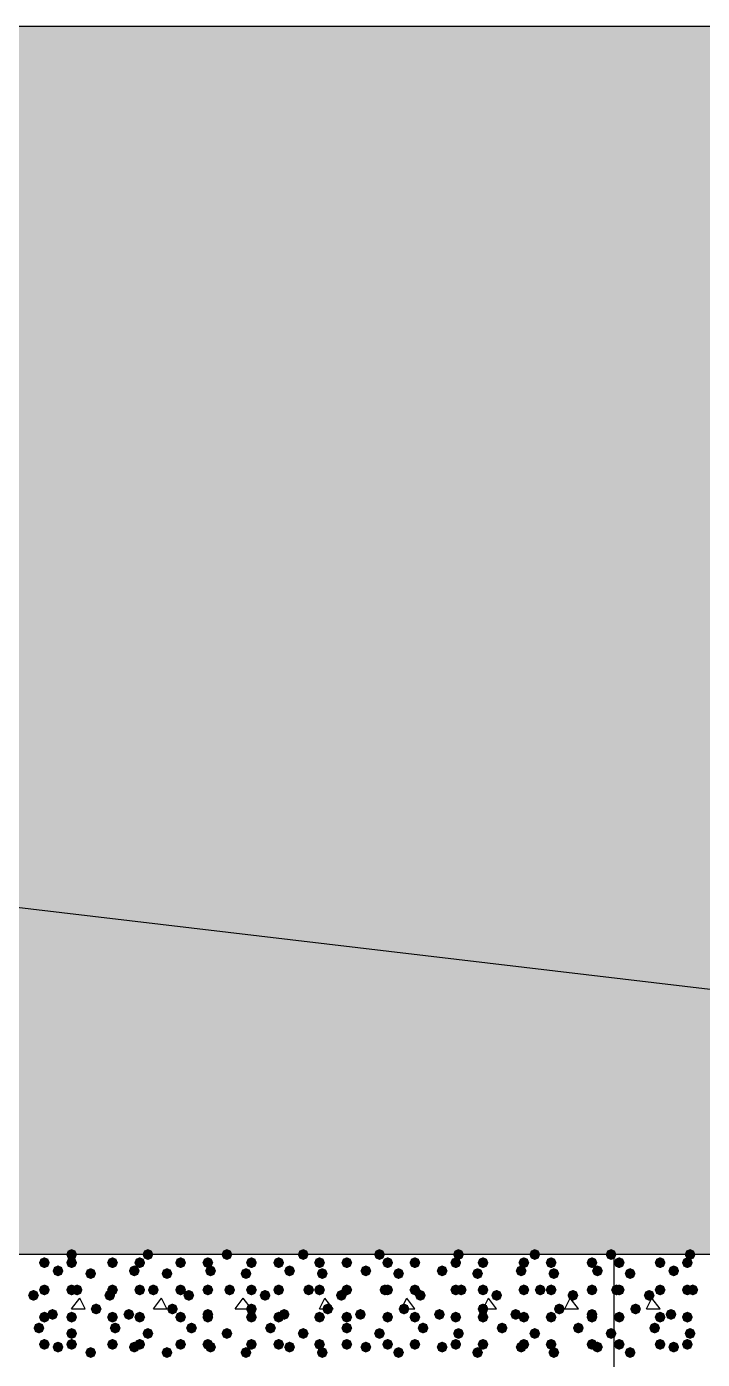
# Model space of a CAD drawing. Header units: millimetres. Extents: x 0 to 420, y 0 to 297.
# Drawn here: x 333.06 to 343.56, y 199.62 to 220.34 of the extents above; entities that cross this region are included whole.
import ezdxf

# ---------------------------------------------------------------- set-up
doc = ezdxf.new("R2010")
doc.units = ezdxf.units.MM
doc.layers.get('0').update_dxf_attribs({"linetype": 'CONTINUOUS'})

msp = doc.modelspace()

# ---------------------------------------------------------------- hatches: boundary and pattern name
at = {"true_color": 0x000008}
h = msp.add_hatch(color=0, dxfattribs=at)
h.paths.add_polyline_path([(378.544667, 220.345), (217.17, 220.345), (378.544667, 201.252667)], flags=0)
h.paths.add_polyline_path([(217.17, 220.345), (378.544667, 201.252667), (217.17, 201.252667)], flags=0)
for points in [[(333.840667, 201.252667), (333.815796, 201.192871), (333.756, 201.168), (333.696204, 201.192871), (333.671333, 201.252667), (333.696204, 201.312462), (333.756, 201.337333), (333.815796, 201.312463)], [(335.026, 201.252667), (335.001129, 201.192871), (334.941333, 201.168), (334.881537, 201.192871), (334.856667, 201.252667), (334.881537, 201.312462), (334.941333, 201.337333), (335.001129, 201.312463)], [(336.253667, 201.252667), (336.228796, 201.192871), (336.169, 201.168), (336.109204, 201.192871), (336.084333, 201.252667), (336.109204, 201.312462), (336.169, 201.337333), (336.228796, 201.312463)], [(337.439, 201.252667), (337.414129, 201.192871), (337.354333, 201.168), (337.294537, 201.192871), (337.269667, 201.252667), (337.294537, 201.312462), (337.354333, 201.337333), (337.414129, 201.312463)], [(338.624333, 201.252667), (338.599462, 201.192871), (338.539667, 201.168), (338.479871, 201.192871), (338.455, 201.252667), (338.479871, 201.312462), (338.539667, 201.337333), (338.599462, 201.312463)], [(339.852, 201.252667), (339.827129, 201.192871), (339.767333, 201.168), (339.707538, 201.192871), (339.682667, 201.252667), (339.707537, 201.312462), (339.767333, 201.337333), (339.827129, 201.312463)], [(341.037333, 201.252667), (341.012462, 201.192871), (340.952667, 201.168), (340.892871, 201.192871), (340.868, 201.252667), (340.892871, 201.312462), (340.952667, 201.337333), (341.012462, 201.312463)], [(342.222667, 201.252667), (342.197796, 201.192871), (342.138, 201.168), (342.078204, 201.192871), (342.053333, 201.252667), (342.078204, 201.312462), (342.138, 201.337333), (342.197796, 201.312463)], [(333.417333, 201.125667), (333.392462, 201.065871), (333.332667, 201.041), (333.272871, 201.065871), (333.248, 201.125667), (333.272871, 201.185462), (333.332667, 201.210333), (333.392462, 201.185463)], [(333.629, 200.998667), (333.604129, 200.938871), (333.544333, 200.914), (333.484537, 200.938871), (333.459667, 200.998667), (333.484537, 201.058462), (333.544333, 201.083333), (333.604129, 201.058463)], [(333.840667, 201.125667), (333.815796, 201.065871), (333.756, 201.041), (333.696204, 201.065871), (333.671333, 201.125667), (333.696204, 201.185462), (333.756, 201.210333), (333.815796, 201.185463)], [(334.137, 200.956333), (334.112129, 200.896537), (334.052333, 200.871667), (333.992538, 200.896537), (333.967667, 200.956333), (333.992537, 201.016129), (334.052333, 201.041), (334.112129, 201.016129)], [(334.475667, 201.125667), (334.450796, 201.065871), (334.391, 201.041), (334.331204, 201.065871), (334.306333, 201.125667), (334.331204, 201.185462), (334.391, 201.210333), (334.450796, 201.185463)], [(334.814333, 200.998667), (334.789462, 200.938871), (334.729667, 200.914), (334.669871, 200.938871), (334.645, 200.998667), (334.669871, 201.058462), (334.729667, 201.083333), (334.789462, 201.058463)], [(334.899, 201.125667), (334.874129, 201.065871), (334.814333, 201.041), (334.754537, 201.065871), (334.729667, 201.125667), (334.754537, 201.185462), (334.814333, 201.210333), (334.874129, 201.185463)], [(335.322333, 200.956333), (335.297462, 200.896537), (335.237667, 200.871667), (335.177871, 200.896537), (335.153, 200.956333), (335.177871, 201.016129), (335.237667, 201.041), (335.297462, 201.016129)], [(335.534, 201.125667), (335.509129, 201.065871), (335.449333, 201.041), (335.389537, 201.065871), (335.364667, 201.125667), (335.389537, 201.185462), (335.449333, 201.210333), (335.509129, 201.185463)], [(335.957333, 201.125667), (335.932462, 201.065871), (335.872667, 201.041), (335.812871, 201.065871), (335.788, 201.125667), (335.812871, 201.185462), (335.872667, 201.210333), (335.932462, 201.185463)], [(335.999667, 200.998667), (335.974796, 200.938871), (335.915, 200.914), (335.855204, 200.938871), (335.830333, 200.998667), (335.855204, 201.058462), (335.915, 201.083333), (335.974796, 201.058463)], [(336.55, 200.956333), (336.525129, 200.896537), (336.465333, 200.871667), (336.405538, 200.896537), (336.380667, 200.956333), (336.405537, 201.016129), (336.465333, 201.041), (336.525129, 201.016129)], [(336.634667, 201.125667), (336.609796, 201.065871), (336.55, 201.041), (336.490204, 201.065871), (336.465333, 201.125667), (336.490204, 201.185462), (336.55, 201.210333), (336.609796, 201.185463)], [(337.058, 201.125667), (337.033129, 201.065871), (336.973333, 201.041), (336.913537, 201.065871), (336.888667, 201.125667), (336.913537, 201.185462), (336.973333, 201.210333), (337.033129, 201.185463)], [(337.227333, 200.998667), (337.202462, 200.938871), (337.142667, 200.914), (337.082871, 200.938871), (337.058, 200.998667), (337.082871, 201.058462), (337.142667, 201.083333), (337.202462, 201.058463)], [(337.693, 201.125667), (337.668129, 201.065871), (337.608333, 201.041), (337.548537, 201.065871), (337.523667, 201.125667), (337.548537, 201.185462), (337.608333, 201.210333), (337.668129, 201.185463)], [(337.735333, 200.956333), (337.710462, 200.896537), (337.650667, 200.871667), (337.590871, 200.896537), (337.566, 200.956333), (337.590871, 201.016129), (337.650667, 201.041), (337.710462, 201.016129)], [(338.116333, 201.125667), (338.091462, 201.065871), (338.031667, 201.041), (337.971871, 201.065871), (337.947, 201.125667), (337.971871, 201.185462), (338.031667, 201.210333), (338.091462, 201.185463)], [(338.412667, 200.998667), (338.387796, 200.938871), (338.328, 200.914), (338.268204, 200.938871), (338.243333, 200.998667), (338.268204, 201.058462), (338.328, 201.083333), (338.387796, 201.058463)], [(338.751333, 201.125667), (338.726462, 201.065871), (338.666667, 201.041), (338.606871, 201.065871), (338.582, 201.125667), (338.606871, 201.185462), (338.666667, 201.210333), (338.726462, 201.185463)], [(338.920667, 200.956333), (338.895796, 200.896537), (338.836, 200.871667), (338.776204, 200.896537), (338.751333, 200.956333), (338.776204, 201.016129), (338.836, 201.041), (338.895796, 201.016129)], [(339.174667, 201.125667), (339.149796, 201.065871), (339.09, 201.041), (339.030204, 201.065871), (339.005333, 201.125667), (339.030204, 201.185462), (339.09, 201.210333), (339.149796, 201.185463)], [(339.598, 200.998667), (339.573129, 200.938871), (339.513333, 200.914), (339.453538, 200.938871), (339.428667, 200.998667), (339.453537, 201.058462), (339.513333, 201.083333), (339.573129, 201.058463)], [(339.809667, 201.125667), (339.784796, 201.065871), (339.725, 201.041), (339.665204, 201.065871), (339.640333, 201.125667), (339.665204, 201.185462), (339.725, 201.210333), (339.784796, 201.185463)], [(340.148333, 200.956333), (340.123462, 200.896537), (340.063667, 200.871667), (340.003871, 200.896537), (339.979, 200.956333), (340.003871, 201.016129), (340.063667, 201.041), (340.123462, 201.016129)], [(340.233, 201.125667), (340.208129, 201.065871), (340.148333, 201.041), (340.088538, 201.065871), (340.063667, 201.125667), (340.088537, 201.185462), (340.148333, 201.210333), (340.208129, 201.185463)], [(340.825667, 200.998667), (340.800796, 200.938871), (340.741, 200.914), (340.681204, 200.938871), (340.656333, 200.998667), (340.681204, 201.058462), (340.741, 201.083333), (340.800796, 201.058463)], [(340.868, 201.125667), (340.843129, 201.065871), (340.783333, 201.041), (340.723538, 201.065871), (340.698667, 201.125667), (340.723537, 201.185462), (340.783333, 201.210333), (340.843129, 201.185463)], [(341.291333, 201.125667), (341.266462, 201.065871), (341.206667, 201.041), (341.146871, 201.065871), (341.122, 201.125667), (341.146871, 201.185462), (341.206667, 201.210333), (341.266462, 201.185463)], [(341.333667, 200.956333), (341.308796, 200.896537), (341.249, 200.871667), (341.189204, 200.896537), (341.164333, 200.956333), (341.189204, 201.016129), (341.249, 201.041), (341.308796, 201.016129)], [(341.926333, 201.125667), (341.901462, 201.065871), (341.841667, 201.041), (341.781871, 201.065871), (341.757, 201.125667), (341.781871, 201.185462), (341.841667, 201.210333), (341.901462, 201.185463)], [(342.011, 200.998667), (341.986129, 200.938871), (341.926333, 200.914), (341.866537, 200.938871), (341.841667, 200.998667), (341.866537, 201.058462), (341.926333, 201.083333), (341.986129, 201.058463)], [(333.248, 200.617667), (333.223129, 200.557871), (333.163333, 200.533), (333.103538, 200.557871), (333.078667, 200.617667), (333.103537, 200.677462), (333.163333, 200.702333), (333.223129, 200.677463)], [(333.417333, 200.702333), (333.392462, 200.642537), (333.332667, 200.617667), (333.272871, 200.642537), (333.248, 200.702333), (333.272871, 200.762129), (333.332667, 200.787), (333.392462, 200.762129)], [(333.840667, 200.702333), (333.815796, 200.642537), (333.756, 200.617667), (333.696204, 200.642537), (333.671333, 200.702333), (333.696204, 200.762129), (333.756, 200.787), (333.815796, 200.762129)], [(333.925333, 200.702333), (333.900463, 200.642537), (333.840667, 200.617667), (333.780871, 200.642537), (333.756, 200.702333), (333.780871, 200.762129), (333.840667, 200.787), (333.900462, 200.762129)], [(334.433333, 200.617667), (334.408462, 200.557871), (334.348667, 200.533), (334.288871, 200.557871), (334.264, 200.617667), (334.288871, 200.677462), (334.348667, 200.702333), (334.408462, 200.677463)], [(334.475667, 200.702333), (334.450796, 200.642537), (334.391, 200.617667), (334.331204, 200.642537), (334.306333, 200.702333), (334.331204, 200.762129), (334.391, 200.787), (334.450796, 200.762129)], [(334.899, 200.702333), (334.874129, 200.642537), (334.814333, 200.617667), (334.754537, 200.642537), (334.729667, 200.702333), (334.754537, 200.762129), (334.814333, 200.787), (334.874129, 200.762129)], [(335.110667, 200.702333), (335.085796, 200.642537), (335.026, 200.617667), (334.966204, 200.642537), (334.941333, 200.702333), (334.966204, 200.762129), (335.026, 200.787), (335.085796, 200.762129)], [(335.534, 200.702333), (335.509129, 200.642537), (335.449333, 200.617667), (335.389537, 200.642537), (335.364667, 200.702333), (335.389537, 200.762129), (335.449333, 200.787), (335.509129, 200.762129)], [(335.661, 200.617667), (335.636129, 200.557871), (335.576333, 200.533), (335.516538, 200.557871), (335.491667, 200.617667), (335.516537, 200.677462), (335.576333, 200.702333), (335.636129, 200.677463)], [(335.957333, 200.702333), (335.932462, 200.642537), (335.872667, 200.617667), (335.812871, 200.642537), (335.788, 200.702333), (335.812871, 200.762129), (335.872667, 200.787), (335.932462, 200.762129)], [(336.296, 200.702333), (336.271129, 200.642537), (336.211333, 200.617667), (336.151538, 200.642537), (336.126667, 200.702333), (336.151537, 200.762129), (336.211333, 200.787), (336.271129, 200.762129)], [(336.634667, 200.702333), (336.609796, 200.642537), (336.55, 200.617667), (336.490204, 200.642537), (336.465333, 200.702333), (336.490204, 200.762129), (336.55, 200.787), (336.609796, 200.762129)], [(336.846333, 200.617667), (336.821462, 200.557871), (336.761667, 200.533), (336.701871, 200.557871), (336.677, 200.617667), (336.701871, 200.677462), (336.761667, 200.702333), (336.821462, 200.677463)], [(337.058, 200.702333), (337.033129, 200.642537), (336.973333, 200.617667), (336.913537, 200.642537), (336.888667, 200.702333), (336.913537, 200.762129), (336.973333, 200.787), (337.033129, 200.762129)], [(337.523667, 200.702333), (337.498796, 200.642537), (337.439, 200.617667), (337.379204, 200.642537), (337.354333, 200.702333), (337.379204, 200.762129), (337.439, 200.787), (337.498796, 200.762129)], [(337.693, 200.702333), (337.668129, 200.642537), (337.608333, 200.617667), (337.548537, 200.642537), (337.523667, 200.702333), (337.548537, 200.762129), (337.608333, 200.787), (337.668129, 200.762129)], [(338.031667, 200.617667), (338.006796, 200.557871), (337.947, 200.533), (337.887204, 200.557871), (337.862333, 200.617667), (337.887204, 200.677462), (337.947, 200.702333), (338.006796, 200.677463)], [(338.116333, 200.702333), (338.091462, 200.642537), (338.031667, 200.617667), (337.971871, 200.642537), (337.947, 200.702333), (337.971871, 200.762129), (338.031667, 200.787), (338.091462, 200.762129)], [(338.709, 200.702333), (338.684129, 200.642537), (338.624333, 200.617667), (338.564537, 200.642537), (338.539667, 200.702333), (338.564537, 200.762129), (338.624333, 200.787), (338.684129, 200.762129)], [(338.751333, 200.702333), (338.726462, 200.642537), (338.666667, 200.617667), (338.606871, 200.642537), (338.582, 200.702333), (338.606871, 200.762129), (338.666667, 200.787), (338.726462, 200.762129)], [(339.174667, 200.702333), (339.149796, 200.642537), (339.09, 200.617667), (339.030204, 200.642537), (339.005333, 200.702333), (339.030204, 200.762129), (339.09, 200.787), (339.149796, 200.762129)], [(339.259333, 200.617667), (339.234462, 200.557871), (339.174667, 200.533), (339.114871, 200.557871), (339.09, 200.617667), (339.114871, 200.677462), (339.174667, 200.702333), (339.234462, 200.677463)], [(339.809667, 200.702333), (339.784796, 200.642537), (339.725, 200.617667), (339.665204, 200.642537), (339.640333, 200.702333), (339.665204, 200.762129), (339.725, 200.787), (339.784796, 200.762129)], [(339.894333, 200.702333), (339.869462, 200.642537), (339.809667, 200.617667), (339.749871, 200.642537), (339.725, 200.702333), (339.749871, 200.762129), (339.809667, 200.787), (339.869462, 200.762129)], [(340.233, 200.702333), (340.208129, 200.642537), (340.148333, 200.617667), (340.088538, 200.642537), (340.063667, 200.702333), (340.088537, 200.762129), (340.148333, 200.787), (340.208129, 200.762129)], [(340.444667, 200.617667), (340.419796, 200.557871), (340.36, 200.533), (340.300204, 200.557871), (340.275333, 200.617667), (340.300204, 200.677462), (340.36, 200.702333), (340.419796, 200.677463)], [(340.868, 200.702333), (340.843129, 200.642537), (340.783333, 200.617667), (340.723538, 200.642537), (340.698667, 200.702333), (340.723537, 200.762129), (340.783333, 200.787), (340.843129, 200.762129)], [(341.122, 200.702333), (341.097129, 200.642537), (341.037333, 200.617667), (340.977538, 200.642537), (340.952667, 200.702333), (340.977537, 200.762129), (341.037333, 200.787), (341.097129, 200.762129)], [(341.291333, 200.702333), (341.266462, 200.642537), (341.206667, 200.617667), (341.146871, 200.642537), (341.122, 200.702333), (341.146871, 200.762129), (341.206667, 200.787), (341.266462, 200.762129)], [(341.63, 200.617667), (341.605129, 200.557871), (341.545333, 200.533), (341.485537, 200.557871), (341.460667, 200.617667), (341.485537, 200.677462), (341.545333, 200.702333), (341.605129, 200.677463)], [(341.926333, 200.702333), (341.901462, 200.642537), (341.841667, 200.617667), (341.781871, 200.642537), (341.757, 200.702333), (341.781871, 200.762129), (341.841667, 200.787), (341.901462, 200.762129)], [(333.544333, 200.321333), (333.519462, 200.261537), (333.459667, 200.236667), (333.399871, 200.261537), (333.375, 200.321333), (333.399871, 200.381129), (333.459667, 200.406), (333.519462, 200.381129)], [(334.221667, 200.406), (334.196796, 200.346204), (334.137, 200.321333), (334.077204, 200.346204), (334.052333, 200.406), (334.077204, 200.465796), (334.137, 200.490667), (334.196796, 200.465796)], [(334.729667, 200.321333), (334.704796, 200.261537), (334.645, 200.236667), (334.585204, 200.261537), (334.560333, 200.321333), (334.585204, 200.381129), (334.645, 200.406), (334.704796, 200.381129)], [(335.407, 200.406), (335.382129, 200.346204), (335.322333, 200.321333), (335.262538, 200.346204), (335.237667, 200.406), (335.262537, 200.465796), (335.322333, 200.490667), (335.382129, 200.465796)], [(335.957333, 200.321333), (335.932462, 200.261537), (335.872667, 200.236667), (335.812871, 200.261537), (335.788, 200.321333), (335.812871, 200.381129), (335.872667, 200.406), (335.932462, 200.381129)], [(336.634667, 200.406), (336.609796, 200.346204), (336.55, 200.321333), (336.490204, 200.346204), (336.465333, 200.406), (336.490204, 200.465796), (336.55, 200.490667), (336.609796, 200.465796)], [(337.142667, 200.321333), (337.117796, 200.261537), (337.058, 200.236667), (336.998204, 200.261537), (336.973333, 200.321333), (336.998204, 200.381129), (337.058, 200.406), (337.117796, 200.381129)], [(337.82, 200.406), (337.795129, 200.346204), (337.735333, 200.321333), (337.675538, 200.346204), (337.650667, 200.406), (337.675537, 200.465796), (337.735333, 200.490667), (337.795129, 200.465796)], [(338.328, 200.321333), (338.303129, 200.261537), (338.243333, 200.236667), (338.183538, 200.261537), (338.158667, 200.321333), (338.183537, 200.381129), (338.243333, 200.406), (338.303129, 200.381129)], [(339.005333, 200.406), (338.980462, 200.346204), (338.920667, 200.321333), (338.860871, 200.346204), (338.836, 200.406), (338.860871, 200.465796), (338.920667, 200.490667), (338.980462, 200.465796)], [(339.555667, 200.321333), (339.530796, 200.261537), (339.471, 200.236667), (339.411204, 200.261537), (339.386333, 200.321333), (339.411204, 200.381129), (339.471, 200.406), (339.530796, 200.381129)], [(340.233, 200.406), (340.208129, 200.346204), (340.148333, 200.321333), (340.088538, 200.346204), (340.063667, 200.406), (340.088537, 200.465796), (340.148333, 200.490667), (340.208129, 200.465796)], [(340.741, 200.321333), (340.716129, 200.261537), (340.656333, 200.236667), (340.596537, 200.261537), (340.571667, 200.321333), (340.596537, 200.381129), (340.656333, 200.406), (340.716129, 200.381129)], [(341.418333, 200.406), (341.393462, 200.346204), (341.333667, 200.321333), (341.273871, 200.346204), (341.249, 200.406), (341.273871, 200.465796), (341.333667, 200.490667), (341.393462, 200.465796)], [(341.926333, 200.321333), (341.901462, 200.261537), (341.841667, 200.236667), (341.781871, 200.261537), (341.757, 200.321333), (341.781871, 200.381129), (341.841667, 200.406), (341.901462, 200.381129)], [(333.332667, 200.109667), (333.307796, 200.049871), (333.248, 200.025), (333.188204, 200.049871), (333.163333, 200.109667), (333.188204, 200.169462), (333.248, 200.194333), (333.307796, 200.169463)], [(333.417333, 200.279), (333.392462, 200.219204), (333.332667, 200.194333), (333.272871, 200.219204), (333.248, 200.279), (333.272871, 200.338796), (333.332667, 200.363667), (333.392462, 200.338796)], [(333.840667, 200.279), (333.815796, 200.219204), (333.756, 200.194333), (333.696204, 200.219204), (333.671333, 200.279), (333.696204, 200.338796), (333.756, 200.363667), (333.815796, 200.338796)], [(334.475667, 200.279), (334.450796, 200.219204), (334.391, 200.194333), (334.331204, 200.219204), (334.306333, 200.279), (334.331204, 200.338796), (334.391, 200.363667), (334.450796, 200.338796)], [(334.518, 200.109667), (334.493129, 200.049871), (334.433333, 200.025), (334.373538, 200.049871), (334.348667, 200.109667), (334.373537, 200.169462), (334.433333, 200.194333), (334.493129, 200.169463)], [(334.899, 200.279), (334.874129, 200.219204), (334.814333, 200.194333), (334.754537, 200.219204), (334.729667, 200.279), (334.754537, 200.338796), (334.814333, 200.363667), (334.874129, 200.338796)], [(335.534, 200.279), (335.509129, 200.219204), (335.449333, 200.194333), (335.389537, 200.219204), (335.364667, 200.279), (335.389537, 200.338796), (335.449333, 200.363667), (335.509129, 200.338796)], [(335.703333, 200.109667), (335.678463, 200.049871), (335.618667, 200.025), (335.558871, 200.049871), (335.534, 200.109667), (335.558871, 200.169462), (335.618667, 200.194333), (335.678462, 200.169463)], [(335.957333, 200.279), (335.932462, 200.219204), (335.872667, 200.194333), (335.812871, 200.219204), (335.788, 200.279), (335.812871, 200.338796), (335.872667, 200.363667), (335.932462, 200.338796)], [(336.634667, 200.279), (336.609796, 200.219204), (336.55, 200.194333), (336.490204, 200.219204), (336.465333, 200.279), (336.490204, 200.338796), (336.55, 200.363667), (336.609796, 200.338796)], [(336.931, 200.109667), (336.906129, 200.049871), (336.846333, 200.025), (336.786538, 200.049871), (336.761667, 200.109667), (336.786537, 200.169462), (336.846333, 200.194333), (336.906129, 200.169463)], [(337.058, 200.279), (337.033129, 200.219204), (336.973333, 200.194333), (336.913537, 200.219204), (336.888667, 200.279), (336.913537, 200.338796), (336.973333, 200.363667), (337.033129, 200.338796)], [(337.693, 200.279), (337.668129, 200.219204), (337.608333, 200.194333), (337.548537, 200.219204), (337.523667, 200.279), (337.548537, 200.338796), (337.608333, 200.363667), (337.668129, 200.338796)], [(338.116333, 200.279), (338.091462, 200.219204), (338.031667, 200.194333), (337.971871, 200.219204), (337.947, 200.279), (337.971871, 200.338796), (338.031667, 200.363667), (338.091462, 200.338796)], [(338.116333, 200.109667), (338.091462, 200.049871), (338.031667, 200.025), (337.971871, 200.049871), (337.947, 200.109667), (337.971871, 200.169462), (338.031667, 200.194333), (338.091462, 200.169463)], [(338.751333, 200.279), (338.726462, 200.219204), (338.666667, 200.194333), (338.606871, 200.219204), (338.582, 200.279), (338.606871, 200.338796), (338.666667, 200.363667), (338.726462, 200.338796)], [(339.174667, 200.279), (339.149796, 200.219204), (339.09, 200.194333), (339.030204, 200.219204), (339.005333, 200.279), (339.030204, 200.338796), (339.09, 200.363667), (339.149796, 200.338796)], [(339.301667, 200.109667), (339.276796, 200.049871), (339.217, 200.025), (339.157204, 200.049871), (339.132333, 200.109667), (339.157204, 200.169462), (339.217, 200.194333), (339.276796, 200.169463)], [(339.809667, 200.279), (339.784796, 200.219204), (339.725, 200.194333), (339.665204, 200.219204), (339.640333, 200.279), (339.665204, 200.338796), (339.725, 200.363667), (339.784796, 200.338796)], [(340.233, 200.279), (340.208129, 200.219204), (340.148333, 200.194333), (340.088538, 200.219204), (340.063667, 200.279), (340.088537, 200.338796), (340.148333, 200.363667), (340.208129, 200.338796)], [(340.529333, 200.109667), (340.504462, 200.049871), (340.444667, 200.025), (340.384871, 200.049871), (340.36, 200.109667), (340.384871, 200.169462), (340.444667, 200.194333), (340.504462, 200.169463)], [(340.868, 200.279), (340.843129, 200.219204), (340.783333, 200.194333), (340.723538, 200.219204), (340.698667, 200.279), (340.723537, 200.338796), (340.783333, 200.363667), (340.843129, 200.338796)], [(341.291333, 200.279), (341.266462, 200.219204), (341.206667, 200.194333), (341.146871, 200.219204), (341.122, 200.279), (341.146871, 200.338796), (341.206667, 200.363667), (341.266462, 200.338796)], [(341.714667, 200.109667), (341.689796, 200.049871), (341.63, 200.025), (341.570204, 200.049871), (341.545333, 200.109667), (341.570204, 200.169462), (341.63, 200.194333), (341.689796, 200.169463)], [(341.926333, 200.279), (341.901462, 200.219204), (341.841667, 200.194333), (341.781871, 200.219204), (341.757, 200.279), (341.781871, 200.338796), (341.841667, 200.363667), (341.901462, 200.338796)], [(333.840667, 200.025), (333.815796, 199.965204), (333.756, 199.940333), (333.696204, 199.965204), (333.671333, 200.025), (333.696204, 200.084796), (333.756, 200.109667), (333.815796, 200.084796)], [(335.026, 200.025), (335.001129, 199.965204), (334.941333, 199.940333), (334.881537, 199.965204), (334.856667, 200.025), (334.881537, 200.084796), (334.941333, 200.109667), (335.001129, 200.084796)], [(336.253667, 200.025), (336.228796, 199.965204), (336.169, 199.940333), (336.109204, 199.965204), (336.084333, 200.025), (336.109204, 200.084796), (336.169, 200.109667), (336.228796, 200.084796)], [(337.439, 200.025), (337.414129, 199.965204), (337.354333, 199.940333), (337.294537, 199.965204), (337.269667, 200.025), (337.294537, 200.084796), (337.354333, 200.109667), (337.414129, 200.084796)], [(338.624333, 200.025), (338.599462, 199.965204), (338.539667, 199.940333), (338.479871, 199.965204), (338.455, 200.025), (338.479871, 200.084796), (338.539667, 200.109667), (338.599462, 200.084796)], [(339.852, 200.025), (339.827129, 199.965204), (339.767333, 199.940333), (339.707538, 199.965204), (339.682667, 200.025), (339.707537, 200.084796), (339.767333, 200.109667), (339.827129, 200.084796)], [(341.037333, 200.025), (341.012462, 199.965204), (340.952667, 199.940333), (340.892871, 199.965204), (340.868, 200.025), (340.892871, 200.084796), (340.952667, 200.109667), (341.012462, 200.084796)], [(342.222667, 200.025), (342.197796, 199.965204), (342.138, 199.940333), (342.078204, 199.965204), (342.053333, 200.025), (342.078204, 200.084796), (342.138, 200.109667), (342.197796, 200.084796)], [(333.417333, 199.855667), (333.392462, 199.795871), (333.332667, 199.771), (333.272871, 199.795871), (333.248, 199.855667), (333.272871, 199.915462), (333.332667, 199.940333), (333.392462, 199.915463)], [(333.629, 199.813333), (333.604129, 199.753537), (333.544333, 199.728667), (333.484537, 199.753537), (333.459667, 199.813333), (333.484537, 199.873129), (333.544333, 199.898), (333.604129, 199.873129)], [(333.840667, 199.855667), (333.815796, 199.795871), (333.756, 199.771), (333.696204, 199.795871), (333.671333, 199.855667), (333.696204, 199.915462), (333.756, 199.940333), (333.815796, 199.915463)], [(334.137, 199.728667), (334.112129, 199.668871), (334.052333, 199.644), (333.992538, 199.668871), (333.967667, 199.728667), (333.992537, 199.788462), (334.052333, 199.813333), (334.112129, 199.788463)], [(334.475667, 199.855667), (334.450796, 199.795871), (334.391, 199.771), (334.331204, 199.795871), (334.306333, 199.855667), (334.331204, 199.915462), (334.391, 199.940333), (334.450796, 199.915463)], [(334.814333, 199.813333), (334.789462, 199.753537), (334.729667, 199.728667), (334.669871, 199.753537), (334.645, 199.813333), (334.669871, 199.873129), (334.729667, 199.898), (334.789462, 199.873129)], [(334.899, 199.855667), (334.874129, 199.795871), (334.814333, 199.771), (334.754537, 199.795871), (334.729667, 199.855667), (334.754537, 199.915462), (334.814333, 199.940333), (334.874129, 199.915463)], [(335.322333, 199.728667), (335.297462, 199.668871), (335.237667, 199.644), (335.177871, 199.668871), (335.153, 199.728667), (335.177871, 199.788462), (335.237667, 199.813333), (335.297462, 199.788463)], [(335.534, 199.855667), (335.509129, 199.795871), (335.449333, 199.771), (335.389537, 199.795871), (335.364667, 199.855667), (335.389537, 199.915462), (335.449333, 199.940333), (335.509129, 199.915463)], [(335.957333, 199.855667), (335.932462, 199.795871), (335.872667, 199.771), (335.812871, 199.795871), (335.788, 199.855667), (335.812871, 199.915462), (335.872667, 199.940333), (335.932462, 199.915463)], [(335.999667, 199.813333), (335.974796, 199.753537), (335.915, 199.728667), (335.855204, 199.753537), (335.830333, 199.813333), (335.855204, 199.873129), (335.915, 199.898), (335.974796, 199.873129)], [(336.55, 199.728667), (336.525129, 199.668871), (336.465333, 199.644), (336.405538, 199.668871), (336.380667, 199.728667), (336.405537, 199.788462), (336.465333, 199.813333), (336.525129, 199.788463)], [(336.634667, 199.855667), (336.609796, 199.795871), (336.55, 199.771), (336.490204, 199.795871), (336.465333, 199.855667), (336.490204, 199.915462), (336.55, 199.940333), (336.609796, 199.915463)], [(337.058, 199.855667), (337.033129, 199.795871), (336.973333, 199.771), (336.913537, 199.795871), (336.888667, 199.855667), (336.913537, 199.915462), (336.973333, 199.940333), (337.033129, 199.915463)], [(337.227333, 199.813333), (337.202462, 199.753537), (337.142667, 199.728667), (337.082871, 199.753537), (337.058, 199.813333), (337.082871, 199.873129), (337.142667, 199.898), (337.202462, 199.873129)], [(337.693, 199.855667), (337.668129, 199.795871), (337.608333, 199.771), (337.548537, 199.795871), (337.523667, 199.855667), (337.548537, 199.915462), (337.608333, 199.940333), (337.668129, 199.915463)], [(337.735333, 199.728667), (337.710462, 199.668871), (337.650667, 199.644), (337.590871, 199.668871), (337.566, 199.728667), (337.590871, 199.788462), (337.650667, 199.813333), (337.710462, 199.788463)], [(338.116333, 199.855667), (338.091462, 199.795871), (338.031667, 199.771), (337.971871, 199.795871), (337.947, 199.855667), (337.971871, 199.915462), (338.031667, 199.940333), (338.091462, 199.915463)], [(338.412667, 199.813333), (338.387796, 199.753537), (338.328, 199.728667), (338.268204, 199.753537), (338.243333, 199.813333), (338.268204, 199.873129), (338.328, 199.898), (338.387796, 199.873129)], [(338.751333, 199.855667), (338.726462, 199.795871), (338.666667, 199.771), (338.606871, 199.795871), (338.582, 199.855667), (338.606871, 199.915462), (338.666667, 199.940333), (338.726462, 199.915463)], [(338.920667, 199.728667), (338.895796, 199.668871), (338.836, 199.644), (338.776204, 199.668871), (338.751333, 199.728667), (338.776204, 199.788462), (338.836, 199.813333), (338.895796, 199.788463)], [(339.174667, 199.855667), (339.149796, 199.795871), (339.09, 199.771), (339.030204, 199.795871), (339.005333, 199.855667), (339.030204, 199.915462), (339.09, 199.940333), (339.149796, 199.915463)], [(339.598, 199.813333), (339.573129, 199.753537), (339.513333, 199.728667), (339.453538, 199.753537), (339.428667, 199.813333), (339.453537, 199.873129), (339.513333, 199.898), (339.573129, 199.873129)], [(339.809667, 199.855667), (339.784796, 199.795871), (339.725, 199.771), (339.665204, 199.795871), (339.640333, 199.855667), (339.665204, 199.915462), (339.725, 199.940333), (339.784796, 199.915463)], [(340.148333, 199.728667), (340.123462, 199.668871), (340.063667, 199.644), (340.003871, 199.668871), (339.979, 199.728667), (340.003871, 199.788462), (340.063667, 199.813333), (340.123462, 199.788463)], [(340.233, 199.855667), (340.208129, 199.795871), (340.148333, 199.771), (340.088538, 199.795871), (340.063667, 199.855667), (340.088537, 199.915462), (340.148333, 199.940333), (340.208129, 199.915463)], [(340.825667, 199.813333), (340.800796, 199.753537), (340.741, 199.728667), (340.681204, 199.753537), (340.656333, 199.813333), (340.681204, 199.873129), (340.741, 199.898), (340.800796, 199.873129)], [(340.868, 199.855667), (340.843129, 199.795871), (340.783333, 199.771), (340.723538, 199.795871), (340.698667, 199.855667), (340.723537, 199.915462), (340.783333, 199.940333), (340.843129, 199.915463)], [(341.291333, 199.855667), (341.266462, 199.795871), (341.206667, 199.771), (341.146871, 199.795871), (341.122, 199.855667), (341.146871, 199.915462), (341.206667, 199.940333), (341.266462, 199.915463)], [(341.333667, 199.728667), (341.308796, 199.668871), (341.249, 199.644), (341.189204, 199.668871), (341.164333, 199.728667), (341.189204, 199.788462), (341.249, 199.813333), (341.308796, 199.788463)], [(341.926333, 199.855667), (341.901462, 199.795871), (341.841667, 199.771), (341.781871, 199.795871), (341.757, 199.855667), (341.781871, 199.915462), (341.841667, 199.940333), (341.901462, 199.915463)], [(342.011, 199.813333), (341.986129, 199.753537), (341.926333, 199.728667), (341.866537, 199.753537), (341.841667, 199.813333), (341.866537, 199.873129), (341.926333, 199.898), (341.986129, 199.873129)]]:
    msp.add_hatch(color=0, dxfattribs=at).paths.add_polyline_path(points, flags=0)
at = {"true_color": 0x000007}
for points in [[(343.450333, 201.252667), (343.425462, 201.192871), (343.365667, 201.168), (343.305871, 201.192871), (343.281, 201.252667), (343.305871, 201.312462), (343.365667, 201.337333), (343.425462, 201.312463)], [(342.349667, 201.125667), (342.324796, 201.065871), (342.265, 201.041), (342.205204, 201.065871), (342.180333, 201.125667), (342.205204, 201.185462), (342.265, 201.210333), (342.324796, 201.185463)], [(342.519, 200.956333), (342.494129, 200.896537), (342.434333, 200.871667), (342.374537, 200.896537), (342.349667, 200.956333), (342.374537, 201.016129), (342.434333, 201.041), (342.494129, 201.016129)], [(342.984667, 201.125667), (342.959796, 201.065871), (342.9, 201.041), (342.840204, 201.065871), (342.815333, 201.125667), (342.840204, 201.185462), (342.9, 201.210333), (342.959796, 201.185463)], [(343.196333, 200.998667), (343.171462, 200.938871), (343.111667, 200.914), (343.051871, 200.938871), (343.027, 200.998667), (343.051871, 201.058462), (343.111667, 201.083333), (343.171462, 201.058463)], [(343.408, 201.125667), (343.383129, 201.065871), (343.323333, 201.041), (343.263537, 201.065871), (343.238667, 201.125667), (343.263537, 201.185462), (343.323333, 201.210333), (343.383129, 201.185463)], [(342.307333, 200.702333), (342.282462, 200.642537), (342.222667, 200.617667), (342.162871, 200.642537), (342.138, 200.702333), (342.162871, 200.762129), (342.222667, 200.787), (342.282462, 200.762129)], [(342.349667, 200.702333), (342.324796, 200.642537), (342.265, 200.617667), (342.205204, 200.642537), (342.180333, 200.702333), (342.205204, 200.762129), (342.265, 200.787), (342.324796, 200.762129)], [(342.815333, 200.617667), (342.790462, 200.557871), (342.730667, 200.533), (342.670871, 200.557871), (342.646, 200.617667), (342.670871, 200.677462), (342.730667, 200.702333), (342.790462, 200.677463)], [(342.984667, 200.702333), (342.959796, 200.642537), (342.9, 200.617667), (342.840204, 200.642537), (342.815333, 200.702333), (342.840204, 200.762129), (342.9, 200.787), (342.959796, 200.762129)], [(343.408, 200.702333), (343.383129, 200.642537), (343.323333, 200.617667), (343.263537, 200.642537), (343.238667, 200.702333), (343.263537, 200.762129), (343.323333, 200.787), (343.383129, 200.762129)], [(343.492667, 200.702333), (343.467796, 200.642537), (343.408, 200.617667), (343.348204, 200.642537), (343.323333, 200.702333), (343.348204, 200.762129), (343.408, 200.787), (343.467796, 200.762129)], [(342.603667, 200.406), (342.578796, 200.346204), (342.519, 200.321333), (342.459204, 200.346204), (342.434333, 200.406), (342.459204, 200.465796), (342.519, 200.490667), (342.578796, 200.465796)], [(343.154, 200.321333), (343.129129, 200.261537), (343.069333, 200.236667), (343.009537, 200.261537), (342.984667, 200.321333), (343.009537, 200.381129), (343.069333, 200.406), (343.129129, 200.381129)], [(342.349667, 200.279), (342.324796, 200.219204), (342.265, 200.194333), (342.205204, 200.219204), (342.180333, 200.279), (342.205204, 200.338796), (342.265, 200.363667), (342.324796, 200.338796)], [(342.9, 200.109667), (342.875129, 200.049871), (342.815333, 200.025), (342.755538, 200.049871), (342.730667, 200.109667), (342.755537, 200.169462), (342.815333, 200.194333), (342.875129, 200.169463)], [(342.984667, 200.279), (342.959796, 200.219204), (342.9, 200.194333), (342.840204, 200.219204), (342.815333, 200.279), (342.840204, 200.338796), (342.9, 200.363667), (342.959796, 200.338796)], [(343.408, 200.279), (343.383129, 200.219204), (343.323333, 200.194333), (343.263537, 200.219204), (343.238667, 200.279), (343.263537, 200.338796), (343.323333, 200.363667), (343.383129, 200.338796)], [(343.450333, 200.025), (343.425462, 199.965204), (343.365667, 199.940333), (343.305871, 199.965204), (343.281, 200.025), (343.305871, 200.084796), (343.365667, 200.109667), (343.425462, 200.084796)], [(342.349667, 199.855667), (342.324796, 199.795871), (342.265, 199.771), (342.205204, 199.795871), (342.180333, 199.855667), (342.205204, 199.915462), (342.265, 199.940333), (342.324796, 199.915463)], [(342.519, 199.728667), (342.494129, 199.668871), (342.434333, 199.644), (342.374537, 199.668871), (342.349667, 199.728667), (342.374537, 199.788462), (342.434333, 199.813333), (342.494129, 199.788463)], [(342.984667, 199.855667), (342.959796, 199.795871), (342.9, 199.771), (342.840204, 199.795871), (342.815333, 199.855667), (342.840204, 199.915462), (342.9, 199.940333), (342.959796, 199.915463)], [(343.196333, 199.813333), (343.171462, 199.753537), (343.111667, 199.728667), (343.051871, 199.753537), (343.027, 199.813333), (343.051871, 199.873129), (343.111667, 199.898), (343.171462, 199.873129)], [(343.408, 199.855667), (343.383129, 199.795871), (343.323333, 199.771), (343.263537, 199.795871), (343.238667, 199.855667), (343.263537, 199.915462), (343.323333, 199.940333), (343.383129, 199.915463)]]:
    msp.add_hatch(color=0, dxfattribs=at).paths.add_polyline_path(points, flags=0)

# ---------------------------------------------------------------- linework, layer by layer
at = {"color": 0, "true_color": 0x000007}
for points in [[(31.369, 201.252667), (31.369, 177.927), (379.603, 177.927), (379.603, 201.252667), (217.17, 201.252667), (217.17, 222.461667), (193.844333, 222.461667), (193.844333, 201.252667)], [(31.369, 201.252667), (31.369, 177.927), (379.603, 177.927), (379.603, 201.252667), (217.17, 201.252667), (217.17, 222.461667), (193.844333, 222.461667), (193.844333, 201.252667)], [(342.180333, 201.252667), (342.180333, 199.136), (344.297, 199.136), (344.297, 201.252667)]]:
    msp.add_lwpolyline(points, close=True, dxfattribs=at)
at = {"color": 0, "true_color": 0x000008}
for points in [[(378.544667, 220.345), (217.17, 220.345), (378.544667, 201.252667)], [(217.17, 220.345), (378.544667, 201.252667), (217.17, 201.252667)]]:
    msp.add_lwpolyline(points, close=True, dxfattribs=at)
at = {"color": 0, "true_color": 0x000007}
for points in [[(342.180333, 201.252667), (323.088, 201.252667)], [(342.688333, 200.406), (342.773, 200.575333)], [(342.688333, 200.406), (342.9, 200.406)], [(342.9, 200.406), (342.773, 200.575333)]]:
    msp.add_lwpolyline(points, dxfattribs=at)
at = {"color": 0, "true_color": 0x000008}
for points in [[(333.756, 200.406), (333.883, 200.575333)], [(333.756, 200.406), (333.967667, 200.406)], [(333.967667, 200.406), (333.883, 200.575333)], [(335.026, 200.406), (335.153, 200.575333)], [(335.026, 200.406), (335.237667, 200.406)], [(335.237667, 200.406), (335.153, 200.575333)], [(336.296, 200.406), (336.423, 200.575333)], [(336.296, 200.406), (336.55, 200.406)], [(336.55, 200.406), (336.423, 200.575333)], [(337.608333, 200.406), (337.693, 200.575333)], [(337.608333, 200.406), (337.82, 200.406)], [(337.82, 200.406), (337.693, 200.575333)], [(338.878333, 200.406), (338.963, 200.575333)], [(338.878333, 200.406), (339.09, 200.406)], [(339.09, 200.406), (338.963, 200.575333)], [(340.148333, 200.406), (340.233, 200.575333)], [(340.148333, 200.406), (340.36, 200.406)], [(340.36, 200.406), (340.233, 200.575333)], [(341.418333, 200.406), (341.503, 200.575333)], [(341.418333, 200.406), (341.63, 200.406)], [(341.63, 200.406), (341.503, 200.575333)]]:
    msp.add_lwpolyline(points, dxfattribs=at)

doc.saveas('drawing.dxf')
